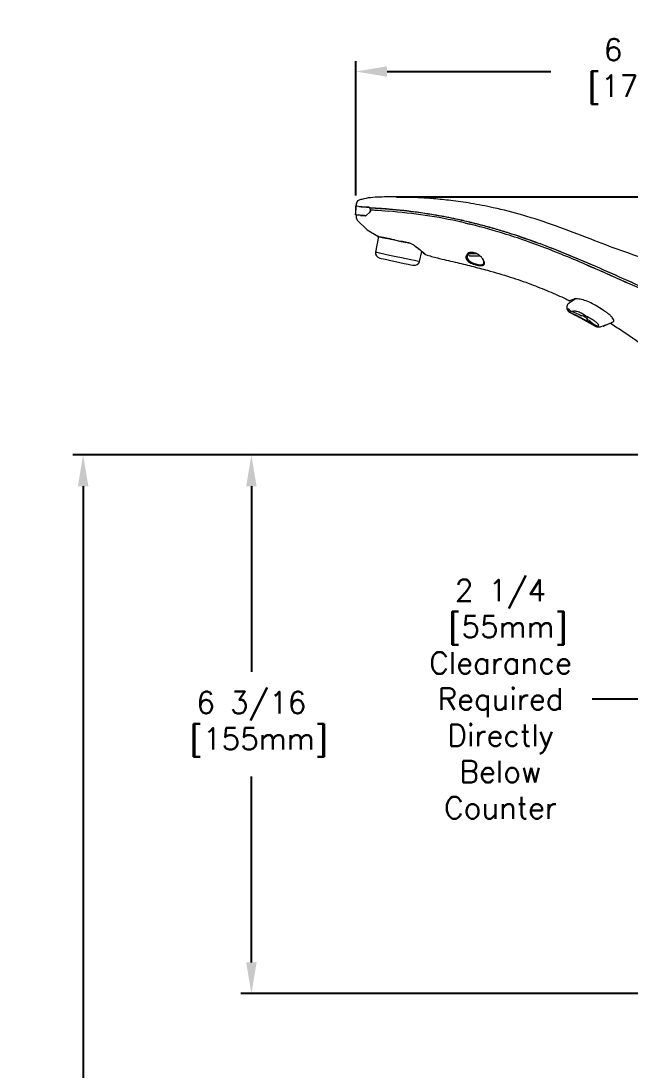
# Model space of a CAD drawing. Header units: inches. Extents: x 2.3 to 15.7, y 0.2 to 14.5.
# Drawn here: x 8.09 to 11.59, y 8.39 to 14.42 of the extents above; entities that cross this region are included whole.
import ezdxf

# ---------------------------------------------------------------- set-up
doc = ezdxf.new("R2010")
doc.units = ezdxf.units.IN
doc.header["$MEASUREMENT"] = 0
doc.header["$PDSIZE"] = -1
doc.layers.add('Dim', color=1, linetype='Continuous')
doc.layers.add('Object', color=4, linetype='Continuous')
doc.styles.get("Standard").update_dxf_attribs({"font": 'romans.shx'})
doc.dimstyles.get("Standard").update_dxf_attribs({"dimtxt": 0.125, "dimasz": 0.18, "dimexe": 0.06, "dimexo": 0.0625, "dimgap": 0.09, "dimtad": 0, "dimtih": 1, "dimtoh": 1, "dimdec": 4, "dimlfac": 2, "dimzin": 0, "dimdsep": 46, "dimlunit": 5, "dimtxsty": 'Standard', "dimcen": 0.09, "dimadec": 0, "dimazin": 0, "dimtfac": 1, "dimtdec": 4, "dimtofl": 0, "dimtmove": 0, "dimatfit": 1, "dimfxl": 0, "dimfrac": 2, "dimtolj": 1, "dimtzin": 0, "dimarcsym": 0})

# ---------------------------------------------------------------- blocks, each defined once
blk = doc.blocks.new('*D4')
at = {"layer": 'Defpoints', "color": 0}
for p in [(12.1368, 11.9262), (8.4425, 3.6009), (12.5993, 3.6009)]:
    blk.add_point(p, dxfattribs=at)
at = {"layer": 'Dim', "color": 0, "lineweight": -2}
for p, q in [((12.0743, 11.9262), (8.3825, 11.9262)), ((8.4425, 11.7462), (8.4425, 8.0722)), ((8.4425, 3.7809), (8.4425, 7.4696)), ((12.5368, 3.6009), (8.3825, 3.6009))]:
    blk.add_line(p, q, dxfattribs=at)
at = {"layer": 'Dim', "color": 0}
for points in [[(8.4125, 11.7462), (8.4725, 11.7462), (8.4425, 11.9262)], [(8.4125, 3.7809), (8.4725, 3.7809), (8.4425, 3.6009)]]:
    blk.add_solid(points, dxfattribs=at)
at = {"layer": 'Dim', "color": 0, "insert": (8.4425, 7.7709), "char_height": 0.125, "attachment_point": 5}
blk.add_mtext('\\A1;16 5/8\\P [425mm]', dxfattribs=at)
blk = doc.blocks.new('*D5')
at = {"layer": 'Defpoints', "color": 0}
for p in [(9.4098, 11.9262), (12.1368, 11.9262), (11.9316, 8.828)]:
    blk.add_point(p, dxfattribs=at)
at = {"layer": 'Dim', "color": 0, "lineweight": -2}
for p, q in [((12.0743, 11.9262), (9.3498, 11.9262)), ((9.4098, 11.7462), (9.4098, 10.6784)), ((9.4098, 9.008), (9.4098, 10.0758)), ((11.8691, 8.828), (9.3498, 8.828))]:
    blk.add_line(p, q, dxfattribs=at)
at = {"layer": 'Dim', "color": 0}
for points in [[(9.3798, 11.7462), (9.4398, 11.7462), (9.4098, 11.9262)], [(9.3798, 9.008), (9.4398, 9.008), (9.4098, 8.828)]]:
    blk.add_solid(points, dxfattribs=at)
at = {"layer": 'Dim', "color": 0, "insert": (9.4098, 10.3771), "char_height": 0.125, "attachment_point": 5}
blk.add_mtext('\\A1;6 3/16\\P [155mm]', dxfattribs=at)
blk = doc.blocks.new('*D7')
at = {"layer": 'Defpoints', "color": 0}
for p in [(10.1817, 13.4097), (14.8907, 13.4097), (13.2589, 11.9262)]:
    blk.add_point(p, dxfattribs=at)
at = {"layer": 'Dim', "color": 0, "lineweight": -2}
for p, q in [((10.2442, 13.4097), (14.9507, 13.4097)), ((14.8907, 13.2297), (14.8907, 13.0384)), ((14.8907, 12.1062), (14.8907, 12.2975)), ((13.3214, 11.9262), (14.9507, 11.9262))]:
    blk.add_line(p, q, dxfattribs=at)
at = {"layer": 'Dim', "color": 0}
for points in [[(14.8607, 13.2297), (14.9207, 13.2297), (14.8907, 13.4097)], [(14.8607, 12.1062), (14.9207, 12.1062), (14.8907, 11.9262)]]:
    blk.add_solid(points, dxfattribs=at)
at = {"layer": 'Dim', "color": 0, "char_height": 0.125, "attachment_point": 5}
for s, insert in [('\\A1;2 15/16', (14.8907, 12.8532)), ('\\A1;[75mm]', (14.8907, 12.4827))]:
    blk.add_mtext(s, dxfattribs=dict(at, insert=insert))
blk = doc.blocks.new('*D8')
at = {"layer": 'Defpoints', "color": 0}
for p in [(13.3867, 14.1308), (10.0104, 13.3561), (13.3867, 12.5905)]:
    blk.add_point(p, dxfattribs=at)
at = {"layer": 'Dim', "color": 0, "lineweight": -2}
for p, q in [((10.0104, 13.4186), (10.0104, 14.1908)), ((13.3867, 12.653), (13.3867, 14.1908)), ((10.1904, 14.1308), (11.1324, 14.1308)), ((13.2067, 14.1308), (12.2647, 14.1308))]:
    blk.add_line(p, q, dxfattribs=at)
at = {"layer": 'Dim', "color": 0}
for points in [[(10.1904, 14.1608), (10.1904, 14.1008), (10.0104, 14.1308)], [(13.2067, 14.1608), (13.2067, 14.1008), (13.3867, 14.1308)]]:
    blk.add_solid(points, dxfattribs=at)
at = {"layer": 'Dim', "color": 0, "insert": (11.6985, 14.1308), "char_height": 0.125, "attachment_point": 5}
blk.add_mtext('\\A1;6 3/4\\P [170mm]', dxfattribs=at)
blk = doc.blocks.new('*D9')
at = {"layer": 'Defpoints', "color": 0}
for p in [(12.036, 10.9262), (13.1627, 10.9262), (13.1627, 10.5218)]:
    blk.add_point(p, dxfattribs=at)
at = {"layer": 'Dim', "color": 0, "lineweight": -2}
for p, q in [((12.036, 10.8637), (12.036, 10.4618)), ((13.1627, 10.8637), (13.1627, 10.4618)), ((11.856, 10.5218), (11.3699, 10.5218)), ((13.3427, 10.5218), (13.5227, 10.5218))]:
    blk.add_line(p, q, dxfattribs=at)
at = {"layer": 'Dim', "color": 0}
for points in [[(11.856, 10.5518), (11.856, 10.4918), (12.036, 10.5218)], [(13.3427, 10.5518), (13.3427, 10.4918), (13.1627, 10.5218)]]:
    blk.add_solid(points, dxfattribs=at)
at = {"layer": 'Dim', "color": 0, "insert": (10.8424, 10.5218), "char_height": 0.125, "attachment_point": 5}
blk.add_mtext('\\A1;2 1/4\\P [55mm]\\PClearance\\PRequired\\PDirectly\\PBelow\\PCounter', dxfattribs=at)

msp = doc.modelspace()

# ---------------------------------------------------------------- linework, layer by layer
at = {"layer": 'Object', "color": 4, "linetype": 'Continuous', "lineweight": 15}
for p, q in [((10.010354, 13.356069), (10.009198, 13.306014)), ((10.014371, 13.355765), (10.010429, 13.356063)), ((10.010429, 13.356063), (10.011809, 13.355959)), ((10.011966, 13.364954), (10.011809, 13.355959)), ((10.011884, 13.355954), (10.012041, 13.364947)), ((10.012041, 13.364947), (10.012041, 13.364951)), ((10.026466, 13.354851), (10.014371, 13.355765)), ((10.04574, 13.353394), (10.026466, 13.354851)), ((10.083179, 13.350564), (10.04574, 13.353394)), ((10.045746, 13.353394), (10.083181, 13.350564)), ((10.083179, 13.350564), (10.085371, 13.350398)), ((10.092615, 13.346381), (10.102576, 13.344773)), ((10.095082, 13.335964), (10.094948, 13.332103)), ((10.138697, 13.332782), (10.158382, 13.331065)), ((10.011322, 13.305854), (10.011452, 13.298389)), ((10.018854, 13.276081), (10.075025, 13.22129)), ((10.052373, 13.30275), (10.046468, 13.303197)), ((10.06502, 13.301794), (10.064818, 13.301809)), ((10.07109, 13.304364), (10.088842, 13.320551)), ((10.07109, 13.304364), (10.071126, 13.304362)), ((10.089787, 13.32048), (10.072162, 13.304283)), ((10.089787, 13.32048), (10.088842, 13.320551)), ((10.158382, 13.331065), (10.196873, 13.327682)), ((10.285731, 13.330819), (10.285264, 13.330873)), ((10.285731, 13.330819), (10.286043, 13.329951)), ((10.290651, 13.32938), (10.286043, 13.329951)), ((10.290774, 13.330182), (10.290651, 13.32938)), ((10.47421, 13.304061), (10.46667, 13.305358)), ((10.47421, 13.304061), (10.474987, 13.303124)), ((10.075025, 13.22129), (10.136584, 13.183191)), ((10.610849, 13.26553), (10.610849, 13.265511)), ((10.641192, 13.258203), (10.641189, 13.258586)), ((10.67393, 13.250909), (10.665731, 13.252831)), ((10.675945, 13.262011), (10.666529, 13.264282)), ((10.675945, 13.262011), (10.676858, 13.261046)), ((10.141495, 13.181665), (10.12422, 13.092791)), ((10.168576, 13.175908), (10.154609, 13.178878)), ((10.312685, 13.145277), (10.269217, 13.154517)), ((10.914364, 13.194341), (10.902087, 13.198288)), ((10.914364, 13.194341), (10.915742, 13.193232)), ((10.376573, 13.039152), (10.389727, 13.096126)), ((10.656002, 13.084402), (10.709947, 13.084402)), ((10.669919, 13.070485), (10.725585, 13.070485)), ((11.232496, 12.762841), (11.235599, 12.763434)), ((11.234535, 12.763584), (11.233322, 12.763069)), ((11.234992, 12.763705), (11.235093, 12.763749)), ((11.262811, 12.752465), (11.255006, 12.749881)), ((11.420034, 12.766197), (11.387027, 12.78645)), ((11.438148, 12.754669), (11.422853, 12.764435)), ((11.440979, 12.752878), (11.438148, 12.754669)), ((11.294723, 12.720361), (11.294282, 12.720159)), ((11.393942, 12.667088), (11.405457, 12.669586)), ((11.432529, 12.667308), (11.472601, 12.684175)), ((11.486964, 12.690221), (11.490542, 12.691727)), ((11.39364, 12.666836), (11.393312, 12.667024)), ((11.393942, 12.667088), (11.39364, 12.666836))]:
    msp.add_line(p, q, dxfattribs=at)
at = {"layer": 'Object', "color": 4, "linetype": 'Continuous', "lineweight": 15, "flags": 128}
for points in [[(10.009272, 13.306008), (10.00965, 13.322371), (10.01004, 13.339218), (10.010429, 13.356063)], [(10.160398, 13.177647), (10.162507, 13.177198), (10.181569, 13.173147), (10.205356, 13.168091), (10.232586, 13.162303), (10.261791, 13.156095), (10.291396, 13.149803), (10.297166, 13.148576)], [(10.12422, 13.092791), (10.125073, 13.09261), (10.131829, 13.091174), (10.144977, 13.088379), (10.163809, 13.084376), (10.187308, 13.079381), (10.214209, 13.073664), (10.24306, 13.067531), (10.272307, 13.061314), (10.300372, 13.055349), (10.325744, 13.049956), (10.347053, 13.045426), (10.363152, 13.042004), (10.373172, 13.039875), (10.376573, 13.039152), (10.376573, 13.039152)], [(10.147431, 13.057722), (10.148333, 13.05753), (10.155448, 13.056018), (10.169151, 13.053106), (10.188424, 13.049009), (10.211839, 13.044032), (10.23766, 13.038544), (10.26397, 13.032951), (10.288819, 13.027669), (10.310364, 13.02309), (10.327007, 13.019552), (10.337514, 13.017319), (10.341105, 13.016556)], [(11.276899, 12.824931), (11.254965, 12.810781), (11.2374, 12.799449)], [(11.432205, 12.66725), (11.428937, 12.666064), (11.428218, 12.665863)]]:
    msp.add_lwpolyline(points, dxfattribs=at)
at = {"layer": 'Object', "color": 4, "linetype": 'Continuous', "lineweight": 15}
for centre, radius, start, end in [((10.041489, 13.364438), 0.029528, 105.6221021, 178.9737596), ((10.155388, 13.182512), 0.003717, 235.4275688, 257.898708), ((10.169092, 13.178253), 0.002401, 230.8314442, 257.5909154), ((10.153669, 13.087067), 0.03, 169, 258), ((10.313289, 13.145868), 0.000845, 168.8915547, 224.4251032), ((10.347342, 13.0459), 0.03, 258, 347), ((10.669919, 13.084402), 0.013917, 180, 270), ((11.23406, 12.766014), 0.00249, 197.6633261, 291.9755859), ((11.234018, 12.765955), 0.002433, 196.6447078, 244.3957302), ((11.234043, 12.766018), 0.0025, 244.5111325, 292.3032038), ((11.240959, 12.748087), 0.00121, 252.3040628, 309.7395908), ((11.395216, 12.669245), 0.002505, 166.3417653, 239.4496714), ((11.393448, 12.667063), 0.000141, 166.9403427, 196.2582321)]:
    msp.add_arc(centre, radius, start, end, dxfattribs=at)
for points, knots in [([(10.033636, 13.392883), (10.033372, 13.392806), (10.030826, 13.392072), (10.025329, 13.389605), (10.018432, 13.383642), (10.013193, 13.374893), (10.012425, 13.368265), (10.012041, 13.364951)], [0, 0, 0, 0, 0.02192492, 0.21097519, 0.47400824, 0.73700259, 1, 1, 1, 1]), ([(10.033542, 13.392876), (10.033542, 13.392876), (10.03353, 13.392876), (10.033563, 13.392877), (10.033616, 13.392881), (10.033636, 13.392883)], [0, 0, 0, 0, 0.00777358, 0.62032973, 1, 1, 1, 1]), ([(12.109799, 12.941217), (12.045772, 12.954697), (11.914007, 12.982436), (11.721548, 13.036104), (11.537057, 13.099251), (11.351443, 13.170261), (11.165539, 13.242615), (10.978207, 13.304432), (10.815261, 13.3463), (10.676666, 13.372596), (10.561835, 13.388936), (10.461181, 13.399324), (10.382018, 13.404986), (10.31892, 13.407995), (10.267496, 13.409524), (10.215137, 13.410091), (10.161774, 13.40954), (10.108822, 13.407296), (10.065564, 13.401975), (10.041433, 13.394619), (10.033719, 13.392267)], [0, 0, 0, 0, 0.09147438, 0.18825193, 0.27914674, 0.36404417, 0.4661319, 0.55805905, 0.63969984, 0.70118004, 0.75522393, 0.80183785, 0.84264284, 0.86618344, 0.89016329, 0.91457567, 0.93940185, 0.96475799, 0.98873339, 1, 1, 1, 1]), ([(10.012041, 13.364951), (10.012023, 13.364952), (10.011981, 13.364953), (10.011957, 13.364954), (10.011966, 13.364954), (10.011966, 13.364954)], [0, 0, 0, 0, 0.41786855, 0.99194891, 1, 1, 1, 1]), ([(10.027841, 13.354747), (10.036831, 13.354068), (10.050679, 13.353021), (10.076361, 13.351079), (10.085371, 13.350398)], [0, 0, 0, 0, 0.6491607, 1, 1, 1, 1]), ([(10.093893, 13.334711), (10.093893, 13.334719), (10.09396, 13.336401), (10.09365, 13.339819), (10.091952, 13.344445), (10.089192, 13.348059), (10.086091, 13.35009), (10.084002, 13.35043), (10.08318, 13.350564)], [0, 0, 0, 0, 0.00094885, 0.21475842, 0.42929773, 0.64452303, 0.86011584, 1, 1, 1, 1]), ([(10.085371, 13.350398), (10.086662, 13.35015), (10.089314, 13.349641), (10.091495, 13.347487), (10.092615, 13.346381)], [0, 0, 0, 0, 0.48661932, 1, 1, 1, 1]), ([(10.281935, 13.331248), (10.255049, 13.33398), (10.216787, 13.337869), (10.166888, 13.341787), (10.129152, 13.344412), (10.105962, 13.345661), (10.092615, 13.346381)], [0, 0, 0, 0, 0.40871396, 0.58167538, 0.7592315, 1, 1, 1, 1]), ([(10.095082, 13.335964), (10.100733, 13.335618), (10.11441, 13.334781), (10.129716, 13.333521), (10.138697, 13.332782)], [0, 0, 0, 0, 0.41322639, 1, 1, 1, 1]), ([(10.286043, 13.329951), (10.258523, 13.332783), (10.220396, 13.336707), (10.171454, 13.340532), (10.136423, 13.342962), (10.114906, 13.344113), (10.102576, 13.344773)], [0, 0, 0, 0, 0.43267952, 0.59944838, 0.77047458, 1, 1, 1, 1]), ([(10.009272, 13.306008), (10.00925, 13.30601), (10.009207, 13.306013), (10.009201, 13.306014), (10.009198, 13.306014)], [0, 0, 0, 0, 0.50564446, 1, 1, 1, 1]), ([(10.013193, 13.305712), (10.012715, 13.305748), (10.011758, 13.305821), (10.010398, 13.305923), (10.009721, 13.305974), (10.009272, 13.306008)], [0, 0, 0, 0, 0.25146253, 0.50291198, 1, 1, 1, 1]), ([(10.016425, 13.305468), (10.016242, 13.305481), (10.011704, 13.305826), (10.011509, 13.30584), (10.011322, 13.305854)], [0, 0, 0, 0, 0.0402216, 1, 1, 1, 1]), ([(10.016425, 13.305468), (10.016242, 13.305481), (10.011703, 13.305826), (10.011508, 13.30584), (10.011322, 13.305854)], [0, 0, 0, 0, 0.04022188, 1, 1, 1, 1]), ([(10.011452, 13.298389), (10.011883, 13.294343), (10.012715, 13.286539), (10.016586, 13.27921), (10.018961, 13.275938), (10.019132, 13.275702)], [0, 0, 0, 0, 0.49964181, 0.96383514, 1, 1, 1, 1]), ([(10.025189, 13.304805), (10.023861, 13.304906), (10.021204, 13.305106), (10.016871, 13.305434), (10.014658, 13.305601), (10.013193, 13.305712)], [0, 0, 0, 0, 0.25266281, 0.50532055, 1, 1, 1, 1]), ([(10.044218, 13.303367), (10.042278, 13.303513), (10.038399, 13.303806), (10.03169, 13.304314), (10.027766, 13.30461), (10.025189, 13.304805)], [0, 0, 0, 0, 0.25542603, 0.51084527, 1, 1, 1, 1]), ([(10.066003, 13.301719), (10.062249, 13.302003), (10.045669, 13.303257), (10.035998, 13.303988), (10.028517, 13.304554)], [0, 0, 0, 0, 0.2264467, 1, 1, 1, 1]), ([(10.037936, 13.303841), (10.04357, 13.303416), (10.050196, 13.302916), (10.061434, 13.302065), (10.063117, 13.301938)], [0, 0, 0, 0, 0.85025451, 1, 1, 1, 1]), ([(10.039995, 13.303686), (10.040086, 13.303679), (10.040828, 13.303624), (10.044966, 13.30331), (10.049899, 13.302937), (10.052373, 13.30275)], [0, 0, 0, 0, 0.06579355, 0.53154271, 1, 1, 1, 1]), ([(10.064818, 13.301809), (10.061607, 13.302052), (10.054051, 13.302623), (10.047807, 13.303095), (10.044218, 13.303367)], [0, 0, 0, 0, 0.42507446, 1, 1, 1, 1]), ([(10.064818, 13.301809), (10.065863, 13.301854), (10.068051, 13.301948), (10.070047, 13.303535), (10.07109, 13.304364)], [0, 0, 0, 0, 0.4774929, 1, 1, 1, 1]), ([(10.072162, 13.304283), (10.07114, 13.303451), (10.069187, 13.301862), (10.067031, 13.301765), (10.066003, 13.301719)], [0, 0, 0, 0, 0.52309376, 1, 1, 1, 1]), ([(10.088842, 13.320551), (10.089595, 13.321341), (10.091337, 13.323171), (10.093232, 13.32722), (10.093609, 13.330538), (10.093796, 13.33219)], [0, 0, 0, 0, 0.27647869, 0.63967608, 1, 1, 1, 1]), ([(10.094948, 13.332103), (10.094757, 13.330447), (10.094374, 13.327135), (10.092377, 13.323093), (10.090572, 13.321272), (10.089787, 13.32048)], [0, 0, 0, 0, 0.36104451, 0.722049512, 1, 1, 1, 1]), ([(11.574398, 12.913867), (11.493437, 12.950098), (11.331555, 13.022544), (11.08346, 13.125177), (10.845905, 13.206417), (10.620883, 13.266096), (10.410448, 13.30671), (10.26806, 13.320692), (10.196873, 13.327682)], [0, 0, 0, 0, 0.18676881, 0.37344706, 0.56004267, 0.70674852, 0.85338972, 1, 1, 1, 1]), ([(10.285264, 13.330873), (10.284981, 13.330905), (10.284415, 13.330969), (10.283306, 13.331094), (10.282479, 13.331187), (10.281935, 13.331248)], [0, 0, 0, 0, 0.25483556, 0.50967009, 1, 1, 1, 1]), ([(10.290774, 13.330182), (10.290258, 13.330247), (10.289226, 13.330378), (10.287545, 13.330591), (10.28638, 13.330738), (10.285731, 13.330819)], [0, 0, 0, 0, 0.30693503, 0.61387705, 1, 1, 1, 1]), ([(10.474987, 13.303124), (10.448298, 13.307544), (10.404401, 13.314812), (10.342895, 13.323279), (10.308073, 13.327345), (10.290651, 13.32938)], [0, 0, 0, 0, 0.43662349, 0.71812416, 1, 1, 1, 1]), ([(10.46667, 13.305358), (10.439967, 13.309714), (10.397452, 13.31665), (10.338752, 13.324618), (10.306772, 13.328327), (10.290774, 13.330182)], [0, 0, 0, 0, 0.457650944, 0.728677989, 1, 1, 1, 1]), ([(10.666529, 13.264282), (10.640246, 13.270409), (10.595245, 13.2809), (10.531024, 13.293822), (10.49315, 13.300648), (10.47421, 13.304061)], [0, 0, 0, 0, 0.41247113, 0.70619018, 1, 1, 1, 1]), ([(10.676858, 13.261046), (10.650596, 13.267259), (10.604041, 13.278274), (10.536634, 13.291992), (10.495539, 13.299413), (10.474987, 13.303124)], [0, 0, 0, 0, 0.39282461, 0.69635573, 1, 1, 1, 1]), ([(10.641192, 13.258201), (10.646775, 13.257252), (10.654316, 13.25597), (10.661607, 13.253843), (10.6635, 13.253291)], [0, 0, 0, 0, 0.74033401, 1, 1, 1, 1]), ([(10.667071, 13.252632), (10.666227, 13.252839), (10.665119, 13.253111), (10.663857, 13.253419), (10.663557, 13.253492)], [0, 0, 0, 0, 0.76180175, 1, 1, 1, 1]), ([(10.902087, 13.198288), (10.876456, 13.206288), (10.826338, 13.221931), (10.750938, 13.243212), (10.700948, 13.255743), (10.675945, 13.262011)], [0, 0, 0, 0, 0.34347846, 0.6716175, 1, 1, 1, 1]), ([(10.915742, 13.193232), (10.89014, 13.201326), (10.837965, 13.217821), (10.758348, 13.240555), (10.704029, 13.254214), (10.676858, 13.261046)], [0, 0, 0, 0, 0.3250006, 0.6623546, 1, 1, 1, 1]), ([(10.154609, 13.178878), (10.148303, 13.180218), (10.135757, 13.182884), (10.134316, 13.183191), (10.147502, 13.180388), (10.154609, 13.178878)], [0, 0, 0, 0, 0.31778477, 0.63229305, 1, 1, 1, 1]), ([(10.141674, 13.181895), (10.139268, 13.182402), (10.134242, 13.183461), (10.135701, 13.183153), (10.136462, 13.182993)], [0, 0, 0, 0, 0.478838637, 1, 1, 1, 1]), ([(10.136462, 13.182993), (10.136084, 13.183073), (10.135585, 13.183178), (10.141255, 13.181983), (10.147873, 13.18059), (10.153279, 13.179451)], [0, 0, 0, 0, 0.36407111, 0.48057312, 1, 1, 1, 1]), ([(10.153279, 13.179451), (10.155071, 13.179066), (10.159188, 13.178181), (10.164548, 13.177038), (10.167576, 13.176392)], [0, 0, 0, 0, 0.43500037, 1, 1, 1, 1]), ([(10.167576, 13.176392), (10.179816, 13.173826), (10.194565, 13.170734), (10.222958, 13.164795), (10.258498, 13.157352), (10.291503, 13.150428), (10.31246, 13.146031)], [0, 0, 0, 0, 0.2893645, 0.3486711, 0.5864502, 1, 1, 1, 1]), ([(10.232755, 13.162267), (10.223773, 13.164176), (10.200331, 13.169159), (10.180691, 13.173334), (10.168576, 13.175908)], [0, 0, 0, 0, 0.38319892, 1, 1, 1, 1]), ([(11.774755, 12.838876), (11.750722, 12.849404), (11.678621, 12.880988), (11.558703, 12.93484), (11.414101, 12.999386), (11.292368, 13.051904), (11.193945, 13.092351), (11.119519, 13.121646), (11.026741, 13.156607), (10.957847, 13.17974), (10.914364, 13.194341)], [0, 0, 0, 0, 0.08538516, 0.25615778, 0.42693414, 0.59771737, 0.68310483, 0.7684932, 0.85388244, 1, 1, 1, 1]), ([(11.796208, 12.829042), (11.772168, 12.839522), (11.65196, 12.891929), (11.484201, 12.968389), (11.277622, 13.057884), (11.105353, 13.128351), (10.978941, 13.171607), (10.915742, 13.193232)], [0, 0, 0, 0, 0.08343689, 0.41721841, 0.58410279, 0.79207319, 1, 1, 1, 1]), ([(10.987437, 13.157148), (10.987259, 13.15721), (10.984558, 13.158157), (10.981879, 13.159088), (10.979377, 13.159957)], [0, 0, 0, 0, 0.066098651, 1, 1, 1, 1]), ([(10.31246, 13.146031), (10.313547, 13.145776), (10.319798, 13.144308), (10.332472, 13.139575), (10.342108, 13.133831), (10.347496, 13.13062)], [0, 0, 0, 0, 0.0849432, 0.48838405, 1, 1, 1, 1]), ([(10.326595, 13.141402), (10.323023, 13.142539), (10.318495, 13.143979), (10.313698, 13.145051), (10.312685, 13.145277)], [0, 0, 0, 0, 0.78886844, 1, 1, 1, 1]), ([(10.345599, 13.130537), (10.348281, 13.128838), (10.359136, 13.121963), (10.3738, 13.109817), (10.389451, 13.096461), (10.40093, 13.086211), (10.406947, 13.080754), (10.409084, 13.078795), (10.409597, 13.078324), (10.409741, 13.078193), (10.409771, 13.078165), (10.40981, 13.078131), (10.409855, 13.07809), (10.409911, 13.078042), (10.410027, 13.077946), (10.410301, 13.07774), (10.410709, 13.077459), (10.411087, 13.077338), (10.411277, 13.077277)], [0, 0, 0, 0, 0.06735732, 0.27266708, 0.45688622, 0.63178224, 0.81670857, 0.90567844, 0.95059448, 0.97299497, 0.98442336, 0.98760586, 0.98887624, 0.98966934, 0.99048553, 0.99242038, 0.99619275, 1, 1, 1, 1]), ([(10.347496, 13.13062), (10.361433, 13.11995), (10.385732, 13.101348), (10.405337, 13.08289), (10.413314, 13.075614), (10.411462, 13.077326), (10.411321, 13.077456)], [0, 0, 0, 0, 0.3916574, 0.68282767, 0.9759015, 1, 1, 1, 1]), ([(10.392077, 13.094044), (10.395439, 13.091065), (10.402689, 13.08464), (10.40777, 13.079993), (10.409408, 13.078499), (10.409762, 13.078173), (10.409724, 13.078209), (10.409722, 13.078211)], [0, 0, 0, 0, 0.32990317, 0.71136254, 0.90140695, 0.99472576, 1, 1, 1, 1]), ([(10.678824, 13.026328), (10.674374, 13.028321), (10.664138, 13.032907), (10.652061, 13.041953), (10.643981, 13.053755), (10.642457, 13.067099), (10.648334, 13.079266), (10.659199, 13.087464), (10.671551, 13.091237), (10.684836, 13.091084), (10.699569, 13.087038), (10.716532, 13.077867), (10.732829, 13.063363), (10.745883, 13.045781), (10.751305, 13.030886), (10.7487, 13.0205), (10.740805, 13.015341), (10.728563, 13.014324), (10.714196, 13.015929), (10.698075, 13.019566), (10.686027, 13.023436), (10.679815, 13.02593), (10.678824, 13.026328)], [0, 0, 0, 0, 0.04206337, 0.09675703, 0.15548876, 0.22036235, 0.28886719, 0.33609422, 0.37405784, 0.41204247, 0.44631194, 0.49455901, 0.56522883, 0.63396439, 0.71348189, 0.76440024, 0.81576806, 0.8590108, 0.90022321, 0.94384541, 0.99104166, 1, 1, 1, 1]), ([(10.411395, 13.077718), (10.434104, 13.071105), (10.490006, 13.054825), (10.578953, 13.035201), (10.674816, 13.01234), (10.780932, 12.984362), (10.894826, 12.951419), (11.012889, 12.910523), (11.119417, 12.867761), (11.193733, 12.835171), (11.232724, 12.81568), (11.239833, 12.812127)], [0, 0, 0, 0, 0.08135375, 0.20026362, 0.3132228, 0.42041195, 0.57778778, 0.72100285, 0.85003653, 0.97266018, 1, 1, 1, 1]), ([(10.660722, 13.08739), (10.659111, 13.086245), (10.652802, 13.081761), (10.648997, 13.070865), (10.650091, 13.057896), (10.65744, 13.046228), (10.66842, 13.037309), (10.677703, 13.03277), (10.681741, 13.030796)], [0, 0, 0, 0, 0.07530484, 0.29482849, 0.50314263, 0.69130726, 0.86571205, 1, 1, 1, 1]), ([(10.681741, 13.030796), (10.68264, 13.030402), (10.688347, 13.027898), (10.699274, 13.024058), (10.713884, 13.020425), (10.72687, 13.018769), (10.737324, 13.01963), (10.742284, 13.022633), (10.745756, 13.027106), (10.747309, 13.035036), (10.744974, 13.045181), (10.740167, 13.05202), (10.739691, 13.052698)], [0, 0, 0, 0, 0.02400021, 0.15225599, 0.26677411, 0.37592931, 0.48957912, 0.60153137, 0.62506553, 0.7610289, 0.97631355, 1, 1, 1, 1]), ([(11.338238, 13.018197), (11.340155, 13.017408), (11.417219, 12.985669), (11.492296, 12.95133), (11.565505, 12.917844)], [0, 0, 0, 0, 0.024875216, 1, 1, 1, 1]), ([(12.592711, 12.581118), (12.551469, 12.582742), (12.468975, 12.585991), (12.348357, 12.610335), (12.231783, 12.645039), (12.118454, 12.686448), (11.970409, 12.742886), (11.789214, 12.817726), (11.646009, 12.881817), (11.574398, 12.913867)], [0, 0, 0, 0, 0.111963261, 0.223953965, 0.335923905, 0.448074332, 0.560127862, 0.780037579, 1, 1, 1, 1]), ([(11.23749, 12.799259), (11.235381, 12.797862), (11.229961, 12.794272), (11.224456, 12.785367), (11.222097, 12.773968), (11.224028, 12.763281), (11.228875, 12.755041), (11.23434, 12.749647), (11.23835, 12.747499), (11.240151, 12.746535)], [0, 0, 0, 0, 0.116815, 0.30022175, 0.46695733, 0.64891665, 0.78930813, 0.90541439, 1, 1, 1, 1]), ([(11.265554, 12.82205), (11.257777, 12.81922), (11.241809, 12.813408), (11.239349, 12.812512), (11.240023, 12.812758), (11.240173, 12.812812)], [0, 0, 0, 0, 0.424612745, 0.871861201, 1, 1, 1, 1]), ([(11.387027, 12.78645), (11.375922, 12.792587), (11.35239, 12.805592), (11.316442, 12.817878), (11.286809, 12.823802), (11.27108, 12.823748), (11.266407, 12.822312), (11.265554, 12.82205)], [0, 0, 0, 0, 0.24356851, 0.51616917, 0.78114518, 0.96007299, 1, 1, 1, 1]), ([(11.240591, 12.746934), (11.238401, 12.748363), (11.233229, 12.751735), (11.228959, 12.758728), (11.228068, 12.765462), (11.230417, 12.76533), (11.231687, 12.765258)], [0, 0, 0, 0, 0.13495671, 0.31862809, 0.63164562, 1, 1, 1, 1]), ([(11.2315, 12.762296), (11.231429, 12.760578), (11.231317, 12.757871), (11.235056, 12.751457), (11.239764, 12.748425), (11.241733, 12.747157)], [0, 0, 0, 0, 0.50264038, 0.79202711, 1, 1, 1, 1]), ([(11.231687, 12.765258), (11.232094, 12.765436), (11.232913, 12.765795), (11.23393, 12.766246), (11.234443, 12.766473)], [0, 0, 0, 0, 0.49557054, 1, 1, 1, 1]), ([(11.234443, 12.766473), (11.234927, 12.765039), (11.235471, 12.763425), (11.236216, 12.761898), (11.236299, 12.761729)], [0, 0, 0, 0, 0.88894585, 1, 1, 1, 1]), ([(11.234443, 12.766473), (11.234444, 12.766462), (11.234456, 12.766363), (11.234537, 12.765911), (11.234838, 12.765254), (11.235495, 12.7647), (11.236176, 12.76449), (11.236825, 12.764496), (11.237222, 12.764645), (11.237421, 12.764719)], [0, 0, 0, 0, 0.00905771, 0.07897619, 0.36759119, 0.5877529, 0.75085614, 0.87524098, 1, 1, 1, 1]), ([(11.236299, 12.761729), (11.238732, 12.759542), (11.242937, 12.755763), (11.251427, 12.751625), (11.255006, 12.749881)], [0, 0, 0, 0, 0.57856849, 1, 1, 1, 1]), ([(11.237786, 12.747698), (11.265039, 12.733863), (11.31585, 12.708068), (11.36518, 12.679546), (11.388051, 12.666323)], [0, 0, 0, 0, 0.5363606, 1, 1, 1, 1]), ([(11.240591, 12.746934), (11.240453, 12.746923), (11.239715, 12.746864), (11.24008, 12.746893), (11.240377, 12.746917)], [0, 0, 0, 0, 0.18829328, 1, 1, 1, 1]), ([(11.292006, 12.720205), (11.284127, 12.724328), (11.2661, 12.733763), (11.249779, 12.74219), (11.240591, 12.746934)], [0, 0, 0, 0, 0.43705018, 1, 1, 1, 1]), ([(11.241733, 12.747157), (11.250822, 12.742576), (11.26765, 12.734094), (11.286195, 12.724687), (11.294723, 12.720361)], [0, 0, 0, 0, 0.5401218, 1, 1, 1, 1]), ([(11.255006, 12.749881), (11.266606, 12.745293), (11.283561, 12.738585), (11.301724, 12.729353), (11.307461, 12.726437)], [0, 0, 0, 0, 0.68414852, 1, 1, 1, 1]), ([(11.278194, 12.751639), (11.278193, 12.751639), (11.275148, 12.751639), (11.268754, 12.753803), (11.264981, 12.752954), (11.262811, 12.752465)], [0, 0, 0, 0, 0.00004006, 0.42472323, 1, 1, 1, 1]), ([(11.306196, 12.740382), (11.302207, 12.742368), (11.293756, 12.746576), (11.284482, 12.750724), (11.279225, 12.750951), (11.278194, 12.751639), (11.278194, 12.751639)], [0, 0, 0, 0, 0.40702256, 0.86226871, 0.99996081, 1, 1, 1, 1]), ([(11.379078, 12.698551), (11.373044, 12.702106), (11.360976, 12.709216), (11.336729, 12.723244), (11.318409, 12.733527), (11.306196, 12.740382)], [0, 0, 0, 0, 0.25000596, 0.50001689, 1, 1, 1, 1]), ([(11.422853, 12.764435), (11.422618, 12.764582), (11.422148, 12.764876), (11.421443, 12.765316), (11.420738, 12.765757), (11.420269, 12.766051), (11.420034, 12.766197)], [0, 0, 0, 0, 0.25002811, 0.50000004, 0.74998132, 1, 1, 1, 1]), ([(11.489805, 12.690836), (11.491534, 12.692091), (11.494999, 12.694606), (11.49283, 12.704242), (11.48481, 12.716403), (11.471899, 12.729963), (11.456706, 12.742492), (11.445636, 12.749803), (11.440979, 12.752878)], [0, 0, 0, 0, 0.17787507, 0.35663598, 0.51983299, 0.68375891, 0.86697932, 1, 1, 1, 1]), ([(11.291833, 12.720176), (11.291875, 12.720182), (11.291929, 12.720189), (11.291991, 12.720202), (11.292006, 12.720205)], [0, 0, 0, 0, 0.76968515, 1, 1, 1, 1]), ([(11.326335, 12.70169), (11.320209, 12.705016), (11.308742, 12.711243), (11.297207, 12.717337), (11.291833, 12.720176)], [0, 0, 0, 0, 0.53420205, 1, 1, 1, 1]), ([(11.292006, 12.720205), (11.292015, 12.7202), (11.292102, 12.720157), (11.292535, 12.719972), (11.293282, 12.719829), (11.293991, 12.720063), (11.294282, 12.720159)], [0, 0, 0, 0, 0.014011452, 0.13313049, 0.644280839, 1, 1, 1, 1]), ([(11.295395, 12.720721), (11.299845, 12.718364), (11.309608, 12.713192), (11.319526, 12.707834), (11.325003, 12.704853), (11.325198, 12.704746)], [0, 0, 0, 0, 0.44684874, 0.98022313, 1, 1, 1, 1]), ([(11.307461, 12.726437), (11.308056, 12.7267), (11.309673, 12.727413), (11.311523, 12.728237), (11.312693, 12.728757)], [0, 0, 0, 0, 0.36795306, 1, 1, 1, 1]), ([(11.312693, 12.728757), (11.317006, 12.72636), (11.326789, 12.720921), (11.336528, 12.715402), (11.341974, 12.712316)], [0, 0, 0, 0, 0.44081066, 1, 1, 1, 1]), ([(11.326335, 12.70169), (11.326326, 12.701696), (11.325981, 12.701893), (11.325469, 12.702369), (11.325099, 12.703237), (11.325013, 12.704026), (11.325136, 12.704506), (11.325198, 12.704746)], [0, 0, 0, 0, 0.01055203, 0.38137812, 0.64425916, 0.82147395, 1, 1, 1, 1]), ([(11.32649, 12.70188), (11.326478, 12.701886), (11.326202, 12.702043), (11.325758, 12.70243), (11.325351, 12.70315), (11.325168, 12.703923), (11.325252, 12.704452), (11.325294, 12.704717)], [0, 0, 0, 0, 0.0127032, 0.31099639, 0.55704982, 0.77800624, 1, 1, 1, 1]), ([(11.325294, 12.704717), (11.329478, 12.702578), (11.341597, 12.696381), (11.357161, 12.688637), (11.367818, 12.683964), (11.370671, 12.683344), (11.371662, 12.683129)], [0, 0, 0, 0, 0.19409945, 0.56216781, 0.84798077, 1, 1, 1, 1]), ([(11.32649, 12.70188), (11.326462, 12.701849), (11.326397, 12.701777), (11.326357, 12.701722), (11.326335, 12.70169)], [0, 0, 0, 0, 0.42834889, 1, 1, 1, 1]), ([(11.371787, 12.679341), (11.370896, 12.679601), (11.368008, 12.680446), (11.357618, 12.685368), (11.342143, 12.693514), (11.330298, 12.699845), (11.32649, 12.70188)], [0, 0, 0, 0, 0.13394958, 0.43410336, 0.81809766, 1, 1, 1, 1]), ([(11.341974, 12.712316), (11.340869, 12.711616), (11.339122, 12.71051), (11.337655, 12.709572), (11.337116, 12.709228)], [0, 0, 0, 0, 0.63291113, 1, 1, 1, 1]), ([(11.337116, 12.709228), (11.342829, 12.705412), (11.350067, 12.700578), (11.360866, 12.69241), (11.368426, 12.68607), (11.371271, 12.682923), (11.372352, 12.681727)], [0, 0, 0, 0, 0.33818404, 0.42850577, 0.78278961, 1, 1, 1, 1]), ([(11.371067, 12.682195), (11.374278, 12.680375), (11.381276, 12.676409), (11.388455, 12.672284), (11.392429, 12.669992), (11.392633, 12.669874)], [0, 0, 0, 0, 0.44589242, 0.97154859, 1, 1, 1, 1]), ([(11.393312, 12.667024), (11.388821, 12.669612), (11.381659, 12.673741), (11.374469, 12.677819), (11.371787, 12.679341)], [0, 0, 0, 0, 0.62695615, 1, 1, 1, 1]), ([(11.372352, 12.681727), (11.375196, 12.680086), (11.38295, 12.675612), (11.390671, 12.671082), (11.395559, 12.668214)], [0, 0, 0, 0, 0.36686172, 1, 1, 1, 1]), ([(11.384977, 12.694836), (11.384976, 12.694836), (11.384377, 12.695198), (11.38248, 12.696532), (11.380473, 12.697723), (11.379078, 12.698551)], [0, 0, 0, 0, 0.00016511, 0.30532239, 1, 1, 1, 1]), ([(11.405457, 12.669586), (11.40621, 12.670119), (11.407716, 12.671185), (11.40578, 12.67571), (11.400996, 12.681812), (11.393689, 12.688452), (11.38787, 12.693056), (11.384977, 12.694836), (11.384977, 12.694836)], [0, 0, 0, 0, 0.21011636, 0.42014669, 0.62515446, 0.83046669, 0.99998138, 1, 1, 1, 1]), ([(11.392633, 12.669874), (11.392573, 12.669622), (11.392453, 12.669121), (11.392549, 12.668299), (11.392831, 12.667645), (11.393142, 12.667257), (11.393285, 12.66712), (11.39331, 12.667095)], [0, 0, 0, 0, 0.22329483, 0.44491863, 0.77553167, 0.96041627, 1, 1, 1, 1]), ([(11.432523, 12.667307), (11.446286, 12.6731), (11.465626, 12.681241), (11.484967, 12.689382), (11.490544, 12.691729)], [0, 0, 0, 0, 0.71164023, 1, 1, 1, 1]), ([(11.47237, 12.684323), (11.494877, 12.670182), (11.555919, 12.631829), (11.653462, 12.56383), (11.761336, 12.475647), (11.834209, 12.406829), (11.868021, 12.365857), (11.871822, 12.361251)], [0, 0, 0, 0, 0.1546439, 0.41942441, 0.6909783, 0.96526068, 1, 1, 1, 1]), ([(11.479594, 12.687119), (11.479799, 12.687194), (11.481547, 12.68783), (11.485933, 12.689426), (11.489805, 12.690836)], [0, 0, 0, 0, 0.11727525, 1, 1, 1, 1]), ([(11.388232, 12.666602), (11.389186, 12.66604), (11.391472, 12.664692), (11.39507, 12.663563), (11.398184, 12.662936), (11.399925, 12.662735), (11.400708, 12.662669), (11.401278, 12.662632), (11.401872, 12.662604), (11.402623, 12.662584), (11.404169, 12.662572), (11.407144, 12.662682), (11.415237, 12.663119), (11.423602, 12.664895), (11.427602, 12.665744)], [0, 0, 0, 0, 0.01860147, 0.04462693, 0.06337101, 0.07190704, 0.07789471, 0.08481949, 0.09661739, 0.12507691, 0.21740111, 0.51985596, 0.77037731, 1, 1, 1, 1]), ([(11.388289, 12.666705), (11.388565, 12.666675), (11.38892, 12.666635), (11.392508, 12.666953), (11.393312, 12.667024)], [0, 0, 0, 0, 0.77612467, 1, 1, 1, 1]), ([(11.39331, 12.667095), (11.393407, 12.66701), (11.393514, 12.666918), (11.393631, 12.666842), (11.39364, 12.666836)], [0, 0, 0, 0, 0.9176566, 1, 1, 1, 1]), ([(11.395559, 12.668214), (11.395162, 12.667941), (11.394561, 12.667527), (11.394099, 12.667199), (11.393942, 12.667088)], [0, 0, 0, 0, 0.65999958, 1, 1, 1, 1])]:
    msp.add_open_spline(points, degree=3, knots=knots, dxfattribs=at)

# ---------------------------------------------------------------- dimensions: what is measured, and where the dimension line sits
at = {"layer": 'Dim'}
dim = msp.add_linear_dim(base=(13.386728, 14.130758), p1=(10.010354, 13.356069), p2=(13.386728, 12.590496), dimstyle='Standard', override={"dimpost": '\\X'}, dxfattribs=at)
dim.commit()
dim.dimension.update_dxf_attribs({"geometry": '*D8', "text_midpoint": (11.698541, 14.130758), "dimtype": 160})
dim = msp.add_linear_dim(base=(14.8907271, 13.4096657), p1=(13.2588825, 11.926241), p2=(10.1817436, 13.4096657), angle=90, dimstyle='Standard', override={"dimpost": '\\X'}, dxfattribs=at)
dim.commit()
dim.dimension.update_dxf_attribs({"geometry": '*D7', "text_midpoint": (14.8907271, 12.6679534)})
for base, p1, p2, picture, middle in [((8.442541, 3.600864), (12.136835, 11.926241), (12.599327, 3.600864), '*D4', (8.442541, 7.770861)), ((9.409822, 11.926241), (11.931611, 8.827983), (12.136835, 11.926241), '*D5', (9.409822, 10.377112))]:
    dim = msp.add_linear_dim(base=base, p1=p1, p2=p2, angle=90, dimstyle='Standard', override={"dimpost": '\\X'}, dxfattribs=at)
    dim.commit()
    dim.dimension.update_dxf_attribs({"geometry": picture, "text_midpoint": middle, "dimtype": 160})
dim = msp.add_linear_dim(base=(13.1627, 10.521822), p1=(12.035954, 10.926241), p2=(13.1627, 10.926241), text='<>\\PClearance\\PRequired\\PDirectly\\PBelow\\PCounter', dimstyle='Standard', override={"dimpost": '\\X'}, dxfattribs=at)
dim.commit()
dim.dimension.update_dxf_attribs({"geometry": '*D9', "text_midpoint": (10.842412, 10.521822), "dimtype": 160})

doc.saveas('drawing.dxf')
